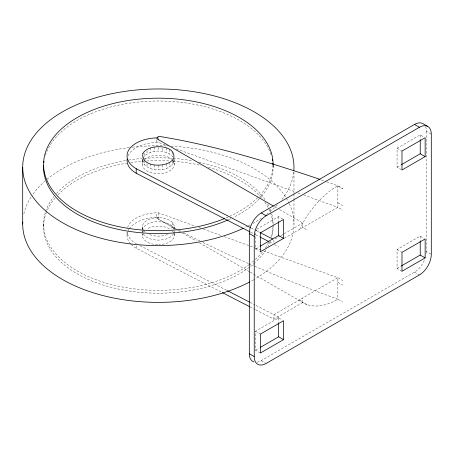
<?xml version="1.0" encoding="UTF-8"?>
<svg xmlns="http://www.w3.org/2000/svg" width="454" height="454" viewBox="0 0 454 454"><rect width="100%" height="100%" fill="white"/><g stroke="black" fill="none" stroke-linecap="round" stroke-linejoin="round"><path stroke-width="0.34" stroke-dasharray="2.27 1.7" d="M142.335 160.461C145.569 173.031 171.096 173.031 174.33 160.461M299.788 229.293L302.807 223.005L307.08 215.991A69.553 40.156 -60 0 1 333.69 188.342L337.85 185.817L342.77 188.654M142.879 158.071C149.678 148.747 166.993 148.747 173.786 158.071M256.692 229.298L278.637 216.626L283.551 219.469M401.438 169.688L397.068 167.163L397.068 148.254L420.234 134.878L424.059 137.085M255.471 232.806L255.471 248.917L259.126 246.8M397.068 167.163L400.729 165.052M280.532 235.864L273.915 239.684L273.915 242.93M281.139 235.518L283.546 234.128M284.147 233.776L302.807 223.005L302.807 227.55L307.727 230.388M284.142 238.322L337.85 207.313L342.77 210.157M255.676 309.793L273.915 319.196L302.807 302.512L307.08 304.594A69.553 40.156 -60 0 0 333.69 301.518L337.85 299.237L342.77 302.075M260.386 353.013L255.471 350.176L255.471 331.261L278.637 317.891L282.462 320.098M401.989 271.265L397.068 268.422L397.068 249.513L420.234 236.137L424.059 238.344M255.471 350.176L259.126 348.065M397.068 268.422L400.729 266.311M257.151 362.116A16.832 9.716 -60 0 0 261.226 360.595L414.479 272.116A16.832 9.716 -60 0 0 424.785 259.291M321.46 179.977L326.051 181.611M326.704 181.844L337.85 185.817L337.85 207.313L303.942 195.05M128.102 155.784A31.298 18.069 0 0 1 158.333 142.391L168.309 146.001M176.283 148.884L295.299 191.923M297.96 192.888L301.286 194.091M127.58 227.522A31.298 18.069 0 0 1 158.333 212.812L195.566 226.279M198.892 227.482L200.884 228.203M203.545 229.162L220.831 235.416M224.157 236.619L254.739 247.68M255.409 247.918L262.718 250.563M263.382 250.807L337.85 277.734L342.77 280.578M254.711 266.345L284.766 278.955L315.558 291.054L337.85 299.237L337.85 277.734L273.915 314.65L255.676 305.253M248.287 263.468L225.814 253.4L202.932 242.442M248.928 263.757L253.423 265.766M199.754 240.915L183.626 232.664M176.197 228.839L156.823 218.232L156.823 213.686M179.296 230.433L181.152 231.387M251.278 228.016L259.45 232.232M250.648 232.238L255.052 234.502M255.676 234.832L259.45 236.772M269.511 241.959L272.655 243.582M139.974 245.608L226.75 290.339M250.018 302.336L255.052 304.929M131.229 244.462A31.298 18.069 0 0 0 136.2 248.207L221.722 292.291M250.018 306.876L255.052 309.469M425.477 126.592A16.832 9.716 -60 0 1 426.38 131.325L431.3 134.168M397.068 148.254L401.989 151.091M337.85 185.936L342.77 188.779M426.38 131.325L426.38 251.499L431.3 254.342M337.85 202.773L342.77 205.611M397.068 249.513L401.989 252.35M414.479 272.116L419.4 274.954M274.591 206.718L277.042 208.131M279.499 209.549L302.807 223.005M256.016 230.32L259.296 232.21M274.46 244.547L278.83 247.067M337.85 282.28L342.77 285.118M255.471 248.917L259.296 251.124M177.366 230.093L156.823 218.232L158.333 217.358A31.298 18.069 0 0 0 129.418 228.51M177.979 230.445L179.812 231.506M182.258 232.919L196.332 241.046M199.397 242.811L249.569 271.781M250.182 272.133L307.727 305.355M278.83 317.494L273.915 314.65L273.915 319.196M255.471 331.261L260.386 334.104M261.226 360.595L266.14 363.438M299.788 299.714L302.807 302.512L302.807 297.972M420.234 134.878L420.234 139.077M420.234 236.137L420.234 240.342M293.965 172.185L293.965 193.217M293.965 193.92L293.965 198.829M293.965 199.527L293.965 224.072M278.637 216.626L278.637 220.831M278.637 317.891L278.637 322.09M273.098 165.006L273.098 167.276M174.33 159.161L174.33 164.439M174.33 226.909L174.33 229.559M174.33 233.481L174.33 230.882A15.998 9.239 0 0 1 173.786 233.277M174.33 234.128L174.33 235.427M173.786 160.256L173.786 162.85M172.469 222.721L172.469 227.267L169.643 228.895A15.998 9.239 0 0 0 147.022 228.895M172.185 151.948L172.185 155.841M172.185 160.534L172.185 165.08M169.643 149.389L169.643 153.929M169.643 162.447L169.643 166.993M166.334 147.919L166.334 152.465M166.334 163.917L166.334 168.462M162.475 148.293L162.475 151.54M162.475 164.842L162.475 169.382M158.333 137.846L158.333 142.391M158.333 147.329L158.333 151.227M158.333 165.154L158.333 169.7M158.333 212.812L158.333 218.964M156.823 140.019L156.823 143.265M154.195 147L154.195 151.54M154.195 164.842L154.195 169.382M150.336 147.919L150.336 152.465M150.336 163.917L150.336 168.462M147.022 150.688L147.022 153.929M147.022 163.746L147.022 166.993M144.48 153.248L144.48 155.841M144.48 160.534L144.48 165.08M142.879 158.957L142.879 162.85M142.335 159.161L142.335 164.439M142.335 226.909L142.335 233.481M142.335 234.128L142.335 235.427M136.2 248.207L136.2 243.662A31.298 18.069 0 0 1 127.12 232.232M127.035 232.181L127.035 235.427M43.567 224.072L43.567 226.909M142.879 229.298A15.998 9.239 0 0 1 158.333 217.67A15.998 9.239 0 0 1 173.786 229.298M167.509 234.474A15.998 9.239 0 0 1 149.162 234.474M144.48 231.529A15.998 9.239 0 0 1 143.18 229.877M130.735 243.951A31.298 18.069 0 0 1 127.58 232.062M128.102 230.751A31.298 18.069 0 0 1 129.038 229.066M174.024 233.623A15.998 9.239 0 0 1 159.025 244.655M157.64 244.655A15.998 9.239 0 0 1 142.641 233.623M143.555 231.892A15.998 9.239 0 0 1 144.48 230.808M172.185 230.808A15.998 9.239 0 0 1 173.786 233.038M173.485 233.85A15.998 9.239 0 0 1 158.333 240.121A15.998 9.239 0 0 1 143.18 233.85M142.471 232.09A15.998 9.239 0 0 1 142.335 230.882M142.369 230.28A15.998 9.239 0 0 1 158.333 221.648A15.998 9.239 0 0 1 174.296 230.28M426.38 251.499A16.832 9.716 -60 0 1 426.278 253.355M172.185 159.819A15.998 9.239 0 0 1 159.382 173.655A15.998 9.239 0 0 1 143.555 160.903M144.48 159.819A15.998 9.239 0 0 1 171.754 159.411M289.346 203.801A135.632 78.309 0 0 1 254.24 279.443M253.667 279.766A135.632 78.309 0 0 1 250.165 281.696M23.858 213.845A135.632 78.309 0 0 1 32.194 195.288M33.023 194.102A135.632 78.309 0 0 1 44.787 181.242M46.875 179.449A135.632 78.309 0 0 1 129.435 147.561M132.222 147.227A135.632 78.309 0 0 1 168.269 145.972M171.101 146.109A135.632 78.309 0 0 1 289.056 203.188M293.715 172.055A135.632 78.309 0 0 1 281.259 200.367M277.246 204.947A135.632 78.309 0 0 1 265.936 214.946M261.47 218.13A135.632 78.309 0 0 1 253.094 223.3M250.165 224.906A135.632 78.309 0 0 1 248.366 225.842M247.765 226.149A135.632 78.309 0 0 1 244.065 227.959M273.047 165.279A114.766 66.261 0 0 1 259.665 198.387M259.189 198.897A114.766 66.261 0 0 1 233.373 217.409M230.814 218.652A114.766 66.261 0 0 1 228.856 219.549M45.445 155.336A114.766 66.261 0 0 1 158.333 101.015A114.766 66.261 0 0 1 271.22 155.336M273.047 224.912A114.766 66.261 0 0 1 271.617 237.533M270.295 241.471A114.766 66.261 0 0 1 268.002 246.437M265.93 249.961A114.766 66.261 0 0 1 255.296 262.355M254.79 262.815A114.766 66.261 0 0 1 250.512 266.379M249.382 267.247A114.766 66.261 0 0 1 108.608 286.627A114.766 66.261 0 0 1 46.904 211.048M47.477 209.759A114.766 66.261 0 0 1 55.184 197.865M57.959 194.783A114.766 66.261 0 0 1 126.564 163.236M130.707 162.6A114.766 66.261 0 0 1 143.351 161.215M146.738 160.988A114.766 66.261 0 0 1 169.927 160.988M173.314 161.215A114.766 66.261 0 0 1 200.929 165.381M208.42 167.293A114.766 66.261 0 0 1 261.487 197.865M264.767 202.126A114.766 66.261 0 0 1 273.007 224.242M273.007 226.733A114.766 66.261 0 0 1 270.783 237.323M268.615 242.408A114.766 66.261 0 0 1 265.164 248.281M262.35 252.072A114.766 66.261 0 0 1 254.28 260.426M253.758 260.88A114.766 66.261 0 0 1 250.512 263.541M249.382 264.404A114.766 66.261 0 0 1 111.758 284.63A114.766 66.261 0 0 1 45.445 212.126M45.661 211.468A114.766 66.261 0 0 1 53.901 196.593M56.534 193.472A114.766 66.261 0 0 1 125.877 160.512M128.63 160.069A114.766 66.261 0 0 1 141.937 158.491M144.031 158.327A114.766 66.261 0 0 1 172.639 158.327M173.314 158.378A114.766 66.261 0 0 1 192.842 160.875M198.931 162.095A114.766 66.261 0 0 1 265.164 199.862M267.678 203.948A114.766 66.261 0 0 1 269.188 206.922M270.034 208.857A114.766 66.261 0 0 1 271.004 211.468M271.793 214.101A114.766 66.261 0 0 1 273.098 224.072M273.092 165.103A114.766 66.261 0 0 1 258.706 196.565M257.724 197.569A114.766 66.261 0 0 1 230.167 216.115M228.197 217.006A114.766 66.261 0 0 1 225.025 218.363"/><path stroke-width="0.68" d="M253.979 361.94A16.832 9.716 -60 0 1 249.32 353.723L249.32 233.555A16.832 9.716 -60 0 1 261.226 212.937L414.479 124.458A16.832 9.716 -60 0 1 422.895 123.624L427.816 126.462M254.24 356.566L254.24 236.392A16.832 9.716 -60 0 1 266.14 215.775L419.4 127.296A16.832 9.716 -60 0 1 431.3 134.168L431.3 254.342A16.832 9.716 -60 0 1 419.4 274.954L266.14 363.438A16.832 9.716 -60 0 1 254.24 356.566L249.32 353.723M260.346 246.096L278.637 235.541L283.551 238.378L283.551 219.469L260.386 232.84L260.386 251.754L283.551 238.378M401.336 164.7L420.234 153.787L425.154 156.63L425.154 137.715L401.989 151.091L401.989 170L425.154 156.63M260.346 347.361L278.637 336.8L283.551 339.637L283.551 320.728L260.386 334.104L260.386 353.013L283.551 339.637M401.336 265.959L420.234 255.052L425.154 257.889L425.154 238.974L401.989 252.35L401.989 271.265L425.154 257.889M320.149 179.512L315.558 177.877C264.154 160.637 211.961 144.843 158.333 136.24L156.823 138.72L273.365 206.008M157.657 137.851A31.298 18.069 0 0 0 129.288 149.184A31.298 18.069 0 0 0 136.2 168.695L250.648 227.692M260.08 232.556L272.655 239.037M127.12 159.116A31.298 18.069 0 0 0 136.2 173.241L250.018 231.909M260.08 237.096L268.882 241.636M227.38 290.662L249.388 302.012M222.352 292.614L249.388 306.552M414.479 124.458L419.4 127.296M261.226 212.937L266.14 215.775M249.32 233.555L254.24 236.392M420.234 139.781L420.234 153.787M420.234 241.04L420.234 255.052M278.637 221.529L278.637 235.541M278.637 322.794L278.637 336.8M136.2 168.695L136.2 173.241M22.7 167.276L22.7 224.072M249.569 282.013A135.632 78.309 0 0 1 101.844 295.265A135.632 78.309 0 0 1 22.745 222.023M243.435 228.254A135.632 78.309 0 0 1 35.48 200.464A135.632 78.309 0 0 1 131.785 90.482A135.632 78.309 0 0 1 293.84 170.693M228.197 219.844A114.766 66.261 0 0 1 106.026 226.257A114.766 66.261 0 0 1 43.618 165.279M43.851 162.611A114.766 66.261 0 0 1 44.038 161.278M272.264 159.292A114.766 66.261 0 0 1 272.519 160.614M272.888 163.275A114.766 66.261 0 0 1 273.007 164.609M224.378 218.624A114.766 66.261 0 0 1 53.022 190.776A114.766 66.261 0 0 1 135.037 99.557A114.766 66.261 0 0 1 273.098 164.439M142.879 153.526C140.326 167.889 168.599 168.298 173.786 158.31C176.345 143.952 148.066 143.538 142.879 153.526"/></g></svg>
